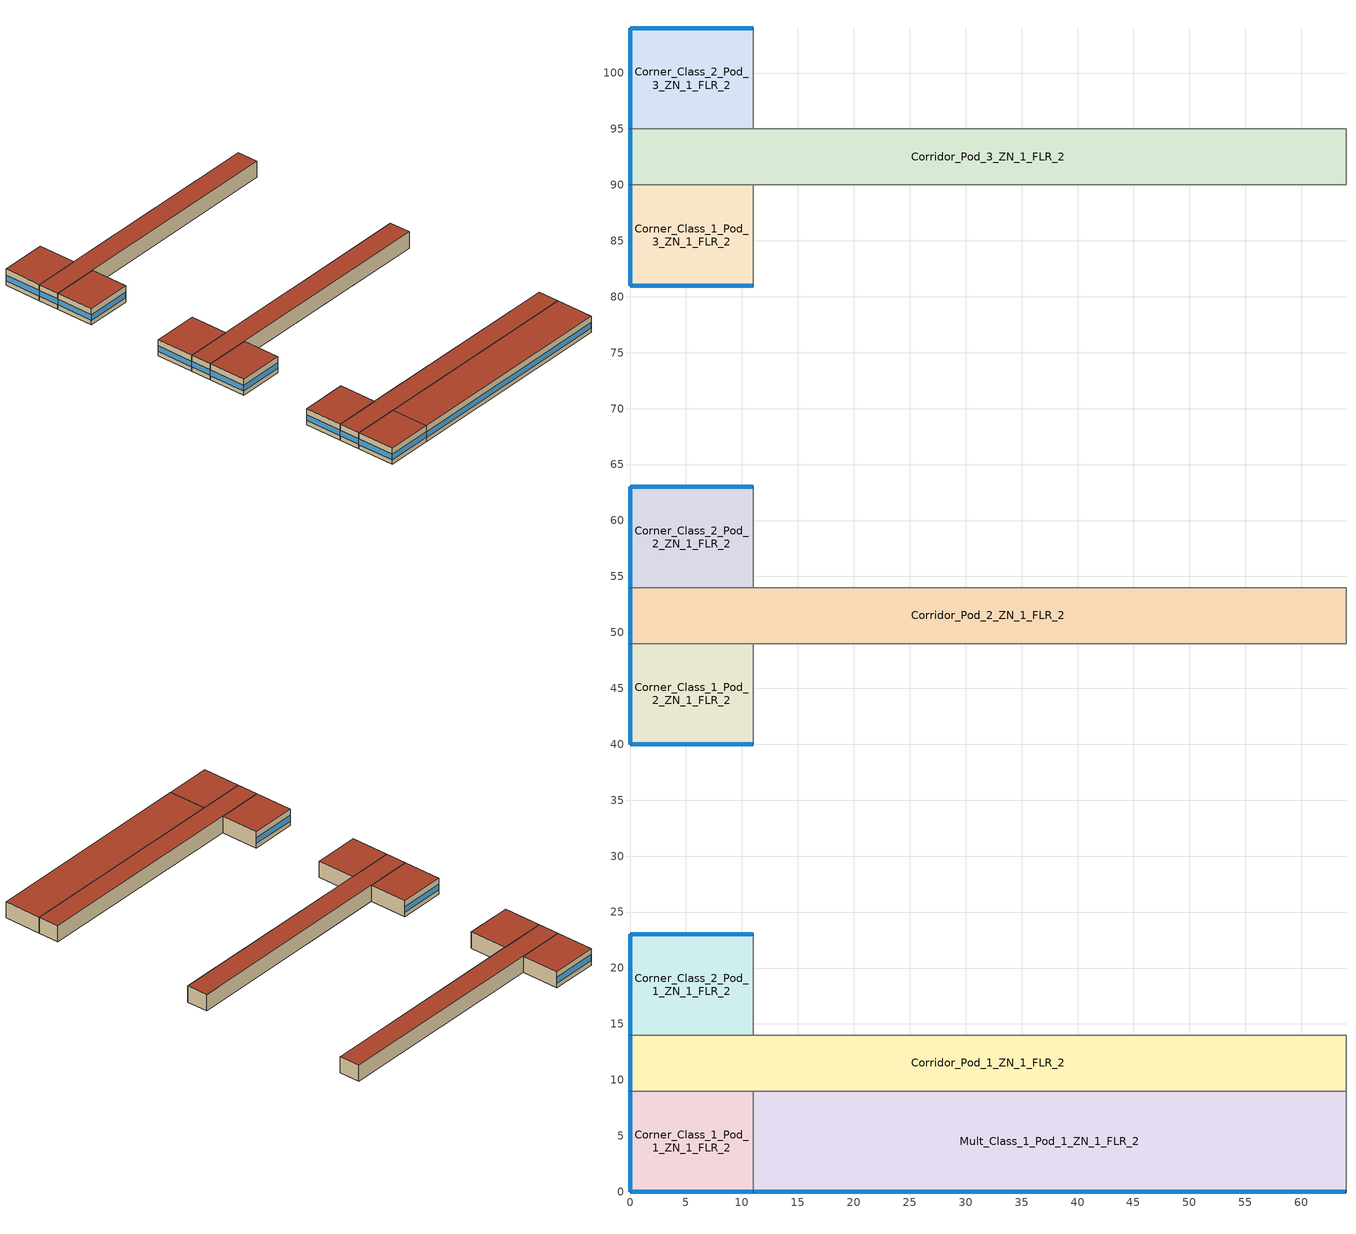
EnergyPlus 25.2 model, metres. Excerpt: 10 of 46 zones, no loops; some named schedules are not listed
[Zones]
Corner_Class_1_Pod_1_ZN_1_FLR_2
 floor to Corner_Class_1_Pod_1_ZN_1_FLR_1 (int_slab_floor): 0,9 11,9 11,0 0,0 z4
 wall outside (nonres_ext_wall_top): 0,9 0,0 11,0 z4:8
 wall to Mult_Class_1_Pod_1_ZN_1_FLR_2 (int_wall): 11,0 11,9 z4:8
 wall to Corridor_Pod_1_ZN_1_FLR_2 (int_wall): 11,9 0,9 z4:8
 window (NonresWindow_U_0.369_SHGC_0.357): 0.05,0 10.95,0 z5.1:6.51; 0,8.95 0,0.05 z5.1:6.52
 roof outside (nonres_roof): 0,0 11,0 11,9 0,9 z8
Mult_Class_1_Pod_1_ZN_1_FLR_2
 floor to Mult_Class_1_Pod_1_ZN_1_FLR_1 (int_slab_floor): 11,9 64,9 64,0 11,0 z4
 wall outside (nonres_ext_wall_top): 11,0 64,0 z4:8
 wall to Lobby_ZN_1_FLR_2 (int_wall): 64,0 64,9 z4:8
 wall to Corridor_Pod_1_ZN_1_FLR_2 (int_wall): 64,9 11,9 z4:8
 window (NonresWindow_U_0.369_SHGC_0.357): 11.05,0 63.95,0 z5.1:6.5
 roof outside (nonres_roof): 11,0 64,0 64,9 11,9 z8
Corridor_Pod_1_ZN_1_FLR_2
 floor to Corridor_Pod_1_ZN_1_FLR_1 (int_slab_floor): 0,14 64,14 64,9 0,9 z4
 wall outside (nonres_ext_wall_top): 0,14 0,9 z4:8
 wall to Lobby_ZN_1_FLR_2 (int_wall): 64,9 64,14 z4:8
 wall to Mult_Class_2_Pod_1_ZN_1_FLR_2 (int_wall): 64,14 11,14 z4:8
 wall to Corner_Class_2_Pod_1_ZN_1_FLR_2 (int_wall): 11,14 0,14 z4:8
 window (NonresWindow_U_0.369_SHGC_0.357): 0,13.95 0,9.05 z5.1:6.53
 roof outside (nonres_roof): 0,9 64,9 64,14 0,14 z8
Corner_Class_2_Pod_1_ZN_1_FLR_2
 floor to Corner_Class_2_Pod_1_ZN_1_FLR_1 (int_slab_floor): 0,23 11,23 11,14 0,14 z4
 wall outside (nonres_ext_wall_top): 11,23 0,23 0,14 z4:8
 wall to Mult_Class_2_Pod_1_ZN_1_FLR_2 (int_wall): 11,14 11,23 z4:8
 window (NonresWindow_U_0.369_SHGC_0.357): 10.95,23 0.05,23 z5.1:6.51; 0,22.95 0,14.05 z5.1:6.52
 roof outside (nonres_roof): 0,14 11,14 11,23 0,23 z8
Corner_Class_1_Pod_2_ZN_1_FLR_2
 floor to Corner_Class_1_Pod_2_ZN_1_FLR_1 (int_slab_floor): 0,49 11,49 11,40 0,40 z4
 wall outside (nonres_ext_wall_top): 0,49 0,40 11,40 z4:8
 wall to Mult_Class_1_Pod_2_ZN_1_FLR_2 (int_wall): 11,40 11,49 z4:8
 wall to Corridor_Pod_2_ZN_1_FLR_2 (int_wall): 11,49 0,49 z4:8
 window (NonresWindow_U_0.369_SHGC_0.357): 0.05,40 10.95,40 z5.1:6.51; 0,48.95 0,40.05 z5.1:6.52
 roof outside (nonres_roof): 0,40 11,40 11,49 0,49 z8
Corridor_Pod_2_ZN_1_FLR_2
 floor to Corridor_Pod_2_ZN_1_FLR_1 (int_slab_floor): 0,54 64,54 64,49 0,49 z4
 wall outside (nonres_ext_wall_top): 0,54 0,49 z4:8
 wall to Mult_Class_1_Pod_2_ZN_1_FLR_2 (int_wall): 11,49 64,49 z4:8
 wall to Main_Corridor_ZN_1_FLR_2 (int_wall): 64,49 64,54 z4:8
 wall to Mult_Class_2_Pod_2_ZN_1_FLR_2 (int_wall): 64,54 11,54 z4:8
 wall to Corner_Class_2_Pod_2_ZN_1_FLR_2 (int_wall): 11,54 0,54 z4:8
 window (NonresWindow_U_0.369_SHGC_0.357): 0,53.95 0,49.05 z5.1:6.53
 roof outside (nonres_roof): 0,49 64,49 64,54 0,54 z8
Corner_Class_2_Pod_2_ZN_1_FLR_2
 floor to Corner_Class_2_Pod_2_ZN_1_FLR_1 (int_slab_floor): 0,63 11,63 11,54 0,54 z4
 wall outside (nonres_ext_wall_top): 11,63 0,63 0,54 z4:8
 wall to Mult_Class_2_Pod_2_ZN_1_FLR_2 (int_wall): 11,54 11,63 z4:8
 window (NonresWindow_U_0.369_SHGC_0.357): 10.95,63 0.05,63 z5.1:6.51; 0,62.95 0,54.05 z5.1:6.52
 roof outside (nonres_roof): 0,54 11,54 11,63 0,63 z8
Corner_Class_1_Pod_3_ZN_1_FLR_2
 floor to Corner_Class_1_Pod_3_ZN_1_FLR_1 (int_slab_floor): 0,90 11,90 11,81 0,81 z4
 wall outside (nonres_ext_wall_top): 0,90 0,81 11,81 z4:8
 wall to Mult_Class_1_Pod_3_ZN_1_FLR_2 (int_wall): 11,81 11,90 z4:8
 wall to Corridor_Pod_3_ZN_1_FLR_2 (int_wall): 11,90 0,90 z4:8
 window (NonresWindow_U_0.369_SHGC_0.357): 0.05,81 10.95,81 z5.1:6.51; 0,89.95 0,81.05 z5.1:6.52
 roof outside (nonres_roof): 0,81 11,81 11,90 0,90 z8
Corridor_Pod_3_ZN_1_FLR_2
 floor to Corridor_Pod_3_ZN_1_FLR_1 (int_slab_floor): 0,95 64,95 64,90 0,90 z4
 wall outside (nonres_ext_wall_top): 0,95 0,90 z4:8
 wall to Mult_Class_1_Pod_3_ZN_1_FLR_2 (int_wall): 11,90 64,90 z4:8
 wall to Bathrooms_ZN_1_FLR_2 (int_wall): 64,90 64,95 z4:8
 wall to Mult_Class_2_Pod_3_ZN_1_FLR_2 (int_wall): 64,95 11,95 z4:8
 wall to Corner_Class_2_Pod_3_ZN_1_FLR_2 (int_wall): 11,95 0,95 z4:8
 window (NonresWindow_U_0.369_SHGC_0.357): 0,94.95 0,90.05 z5.1:6.53
 roof outside (nonres_roof): 0,90 64,90 64,95 0,95 z8
Corner_Class_2_Pod_3_ZN_1_FLR_2
 floor to Corner_Class_2_Pod_3_ZN_1_FLR_1 (int_slab_floor): 0,104 11,104 11,95 0,95 z4
 wall outside (nonres_ext_wall_top): 11,104 0,104 0,95 z4:8
 wall to Mult_Class_2_Pod_3_ZN_1_FLR_2 (int_wall): 11,95 11,104 z4:8
 window (NonresWindow_U_0.369_SHGC_0.357): 10.95,104 0.05,104 z5.1:6.51; 0,103.95 0,95.05 z5.1:6.52
 roof outside (nonres_roof): 0,95 11,95 11,104 0,104 z8
[Building]
SchoolSecondary: North Axis {deg}=0; Terrain=City; Loads Convergence Tolerance Value {W}=0.04; Temperature Convergence Tolerance Value {deltaC}=0.2; Solar Distribution=FullInteriorAndExterior; Maximum Number of Warmup Days=50; Minimum Number of Warmup Days=6
[Site:Location]
Site:Location=Albuquerque.Intl.Sunport_NM_USA WMO=723650; Latitude {N+ S-}=35.04; Longitude {W- E+}=-106.62; Time Zone Relative to GMT {GMT+/-}=-7; Elevation {m}=1620
[SizingPeriod:DesignDay] Day of Month=21; Dry-Bulb Temperature Range Modifier Type=DefaultMultipliers; Humidity Condition Type=Wetbulb; Barometric Pressure {Pa}=83318; Rain {Yes/No}=No; Snow on ground {Yes/No}=No; Daylight Savings Time Indicator=No
Name | Month | Day Type | Maximum Dry-Bulb Temperature {C} | Daily Dry-Bulb Temperature Range {C} | Wetbulb at Maximum Dry-Bulb {C} | Wind Speed {m/s} design conditions vs. traditional 6.71 m/s (15 mph) | Wind Direction {Degrees; N=0, S=180} | Solar Model Indicator | Clearness {0.0 to 1.1} | Wind Speed {m/s} design conditions vs. traditional 3.35 m/s (7mph) | ASHRAE Clear Sky Optical Depth for Beam Irradiance (taub) | ASHRAE Clear Sky Optical Depth for Diffuse Irradiance (taud)
Albuquerque.Intl.Sunport_NM_USA Ann Htg 99.6% Condns DB | 12 | WinterDesignDay | -7.9 | 0 | -7.9 | 3.2 | 0 | ASHRAEClearSky | 0
Albuquerque.Intl.Sunport_NM_USA Ann Clg .4% Condns DB=>MWB | 7 | SummerDesignDay | 35.1 | 13.5 | 15.7 |  | 220 | ASHRAETau |  | 4.4 | 0.463 | 1.887
[Site:WaterMainsTemperature]
Calculation Method=CORRELATION; Annual average outdoor air temperature {C}=13.6333; Maximum difference in monthly average outdoor air temperatures {C}=23.5
[Site:GroundTemperature:FCfactorMethod]
January Ground Temperature {C}=13.7; February Ground Temperature {C}=7; March Ground Temperature {C}=2.1; April Ground Temperature {C}=2.6; May Ground Temperature {C}=4.3; June Ground Temperature {C}=8.8; July Ground Temperature {C}=13.9; August Ground Temperature {C}=17.8; September Ground Temperature {C}=23.2; October Ground Temperature {C}=25.6; November Ground Temperature {C}=24.1; December Ground Temperature {C}=20.5
[Material:NoMass]
CP02 CARPET PAD: VeryRough, 0.21648, 0.9, 0.7, 0.8
Nonres_Roof_Insulation: MediumSmooth, 5.30668, 0.9, 0.7, 0.7
Nonres_Exterior_Wall_Insulation_top: MediumSmooth, 1.20595, 0.9, 0.7, 0.7
[Construction]
InteriorFurnishings: Std Wood 6inch
int_wall: G01 13mm gypsum board, G01 13mm gypsum board
int_slab_floor: 100mm Normalweight concrete floor, CP02 CARPET PAD
nonres_roof: F13 Built-up roofing, Nonres_Roof_Insulation, F08 Metal surface
nonres_ext_wall_top: F07 25mm stucco, G01 16mm gypsum board, Nonres_Exterior_Wall_Insulation_top, G01 16mm gypsum board
NonresWindow_U_0.369_SHGC_0.357: Nonres Window Glazing Layer
[Material]
Name | Roughness | Thickness {m} | Conductivity {W/m-K} | Density {kg/m3} | Specific Heat {J/kg-K} | Thermal Absorptance | Solar Absorptance | Visible Absorptance | Absorptance:Thermal | Absorptance:Solar | Absorptance:Visible
Std Wood 6inch | MediumSmooth | 0.15 | 0.12 | 540 | 1210 | 0.9 | 0.7 | 0.7
F07 25mm stucco | Smooth | 0.0254 | 0.72 | 1856 | 840 | 0.9 | 0.7 | 0.7
F08 Metal surface | Smooth | 0.0008 | 45.28 | 7824 | 500
F13 Built-up roofing | Rough | 0.0095 | 0.16 | 1120 | 1460 |  |  |  | 0.9 | 0.77
G01 13mm gypsum board | Smooth | 0.0127 | 0.16 | 800 | 1090 |  |  |  | 0.9 | 0.7 | 0.5
G01 16mm gypsum board | MediumSmooth | 0.0159 | 0.16 | 800 | 1090
100mm Normalweight concrete floor | MediumRough | 0.1016 | 2.31 | 2322 | 832
[WindowMaterial:SimpleGlazingSystem]
Nonres Window Glazing Layer: U-Factor {W/m2-K}=2.09528; Solar Heat Gain Coefficient=0.357; Visible Transmittance=0.3927
[Zone] Type=1; Multiplier=1; Ceiling Height {m}=4; Floor Area {m2}=autocalculate; Part of Total Floor Area=Yes
Name | Volume {m3}
Corner_Class_1_Pod_1_ZN_1_FLR_2; Corner_Class_2_Pod_1_ZN_1_FLR_2; Corner_Class_1_Pod_2_ZN_1_FLR_2; Corner_Class_2_Pod_2_ZN_1_FLR_2; Corner_Class_1_Pod_3_ZN_1_FLR_2; Corner_Class_2_Pod_3_ZN_1_FLR_2 | 396
Mult_Class_1_Pod_1_ZN_1_FLR_2 | 1908
Corridor_Pod_1_ZN_1_FLR_2; Corridor_Pod_2_ZN_1_FLR_2; Corridor_Pod_3_ZN_1_FLR_2 | 1280
[InternalMass] Construction=InteriorFurnishings
Name | Zone or ZoneList | Surface Area {m2}
Corner_Class_1_Pod_1_ZN_1_FLR_2_InternalMass_1 | Corner_Class_1_Pod_1_ZN_1_FLR_2 | 198
Mult_Class_1_Pod_1_ZN_1_FLR_2_InternalMass_1 | Mult_Class_1_Pod_1_ZN_1_FLR_2 | 954
Corridor_Pod_1_ZN_1_FLR_2_InternalMass_1 | Corridor_Pod_1_ZN_1_FLR_2 | 640
Corner_Class_2_Pod_1_ZN_1_FLR_2_InternalMass_1 | Corner_Class_2_Pod_1_ZN_1_FLR_2 | 198
Corner_Class_1_Pod_2_ZN_1_FLR_2_InternalMass_1 | Corner_Class_1_Pod_2_ZN_1_FLR_2 | 198
Corridor_Pod_2_ZN_1_FLR_2_InternalMass_1 | Corridor_Pod_2_ZN_1_FLR_2 | 640
Corner_Class_2_Pod_2_ZN_1_FLR_2_InternalMass_1 | Corner_Class_2_Pod_2_ZN_1_FLR_2 | 198
Corner_Class_1_Pod_3_ZN_1_FLR_2_InternalMass_1 | Corner_Class_1_Pod_3_ZN_1_FLR_2 | 198
Corridor_Pod_3_ZN_1_FLR_2_InternalMass_1 | Corridor_Pod_3_ZN_1_FLR_2 | 640
Corner_Class_2_Pod_3_ZN_1_FLR_2_InternalMass_1 | Corner_Class_2_Pod_3_ZN_1_FLR_2 | 198
[People] Number of People Schedule=BLDG_OCC_SCH; Fraction Radiant=0.3; Sensible Heat Fraction=AUTOCALCULATE; Activity Level Schedule=ACTIVITY_SCH; Enable ASHRAE 55 Comfort Warnings=No; Mean Radiant Temperature Calculation Type=EnclosureAveraged; Work Efficiency Schedule=WORK_EFF_SCH; Clothing Insulation Calculation Method=ClothingInsulationSchedule; Clothing Insulation Schedule=CLOTHING_SCH; Air Velocity Schedule=AIR_VELO_SCH; Thermal Comfort Model 1 Type=FANGER
Name | Zone or ZoneList or Space or SpaceList | Number of People Calculation Method | Floor Area per Person {m2/person} | Number of People
Corner_Class_1_Pod_1_ZN_1_FLR_2 | Corner_Class_1_Pod_1_ZN_1_FLR_2 | Area/Person | 2.654
Mult_Class_1_Pod_1_ZN_1_FLR_2 | Mult_Class_1_Pod_1_ZN_1_FLR_2 | Area/Person | 2.654
Corridor_Pod_1_ZN_1_FLR_2 | Corridor_Pod_1_ZN_1_FLR_2 | People |  | 17.224
Corner_Class_2_Pod_1_ZN_1_FLR_2 | Corner_Class_2_Pod_1_ZN_1_FLR_2 | Area/Person | 2.654
Corner_Class_1_Pod_2_ZN_1_FLR_2 | Corner_Class_1_Pod_2_ZN_1_FLR_2 | Area/Person | 2.654
Corridor_Pod_2_ZN_1_FLR_2 | Corridor_Pod_2_ZN_1_FLR_2 | People |  | 17.224
Corner_Class_2_Pod_2_ZN_1_FLR_2 | Corner_Class_2_Pod_2_ZN_1_FLR_2 | Area/Person | 2.654
Corner_Class_1_Pod_3_ZN_1_FLR_2 | Corner_Class_1_Pod_3_ZN_1_FLR_2 | Area/Person | 2.654
Corridor_Pod_3_ZN_1_FLR_2 | Corridor_Pod_3_ZN_1_FLR_2 | People |  | 17.224
Corner_Class_2_Pod_3_ZN_1_FLR_2 | Corner_Class_2_Pod_3_ZN_1_FLR_2 | Area/Person | 2.654
[Lights] Design Level Calculation Method=Watts/Area; Return Air Fraction=0; Fraction Radiant=0.37; Fraction Visible=0.2; Fraction Replaceable=1; Return Air Fraction Calculated from Plenum Temperature=No
Name | Zone or ZoneList or Space or SpaceList | Schedule | Watts per Zone Floor Area {W/m2}
Corner_Class_1_Pod_1_ZN_1_FLR_2_Lights | Corner_Class_1_Pod_1_ZN_1_FLR_2 | ltg_sch_classroom | 7.42257
Mult_Class_1_Pod_1_ZN_1_FLR_2_Lights | Mult_Class_1_Pod_1_ZN_1_FLR_2 | ltg_sch_classroom | 7.42257
Corridor_Pod_1_ZN_1_FLR_2_Lights | Corridor_Pod_1_ZN_1_FLR_2 | ltg_sch_corridor | 4.299174
Corner_Class_2_Pod_1_ZN_1_FLR_2_Lights | Corner_Class_2_Pod_1_ZN_1_FLR_2 | ltg_sch_classroom | 7.42257
Corner_Class_1_Pod_2_ZN_1_FLR_2_Lights | Corner_Class_1_Pod_2_ZN_1_FLR_2 | ltg_sch_classroom | 7.42257
Corridor_Pod_2_ZN_1_FLR_2_Lights | Corridor_Pod_2_ZN_1_FLR_2 | ltg_sch_corridor | 4.299174
Corner_Class_2_Pod_2_ZN_1_FLR_2_Lights | Corner_Class_2_Pod_2_ZN_1_FLR_2 | ltg_sch_classroom | 7.42257
Corner_Class_1_Pod_3_ZN_1_FLR_2_Lights | Corner_Class_1_Pod_3_ZN_1_FLR_2 | ltg_sch_classroom | 7.42257
Corridor_Pod_3_ZN_1_FLR_2_Lights | Corridor_Pod_3_ZN_1_FLR_2 | ltg_sch_corridor | 4.299174
Corner_Class_2_Pod_3_ZN_1_FLR_2_Lights | Corner_Class_2_Pod_3_ZN_1_FLR_2 | ltg_sch_classroom | 7.42257
[ElectricEquipment] Schedule=BLDG_EQUIP_SCH; Design Level Calculation Method=EquipmentLevel; Fraction Latent=0; Fraction Radiant=0.5; Fraction Lost=0
Name | Zone or ZoneList or Space or SpaceList | Design Level {W}
Corner_Class_1_Pod_1_ZN_1_FLR_2_PlugMisc_Equip | Corner_Class_1_Pod_1_ZN_1_FLR_2 | 990
Mult_Class_1_Pod_1_ZN_1_FLR_2_PlugMisc_Equip | Mult_Class_1_Pod_1_ZN_1_FLR_2 | 4770
Corridor_Pod_1_ZN_1_FLR_2_PlugMisc_Equip | Corridor_Pod_1_ZN_1_FLR_2 | 1280
Corner_Class_2_Pod_1_ZN_1_FLR_2_PlugMisc_Equip | Corner_Class_2_Pod_1_ZN_1_FLR_2 | 990
Corner_Class_1_Pod_2_ZN_1_FLR_2_PlugMisc_Equip | Corner_Class_1_Pod_2_ZN_1_FLR_2 | 990
Corridor_Pod_2_ZN_1_FLR_2_PlugMisc_Equip | Corridor_Pod_2_ZN_1_FLR_2 | 1280
Corner_Class_2_Pod_2_ZN_1_FLR_2_PlugMisc_Equip | Corner_Class_2_Pod_2_ZN_1_FLR_2 | 990
Corner_Class_1_Pod_3_ZN_1_FLR_2_PlugMisc_Equip | Corner_Class_1_Pod_3_ZN_1_FLR_2 | 990
Corridor_Pod_3_ZN_1_FLR_2_PlugMisc_Equip | Corridor_Pod_3_ZN_1_FLR_2 | 1280
Corner_Class_2_Pod_3_ZN_1_FLR_2_PlugMisc_Equip | Corner_Class_2_Pod_3_ZN_1_FLR_2 | 990
[ZoneInfiltration:DesignFlowRate] Schedule=INFIL_SCH_PNNL; Design Flow Rate Calculation Method=Flow/ExteriorWallArea; Flow per Exterior Surface Area {m3/s-m2}=0.000569572; Constant Term Coefficient=0; Temperature Term Coefficient=0; Velocity Term Coefficient=0.224; Velocity Squared Term Coefficient=0
Name | Zone or ZoneList
Corner_Class_1_Pod_1_ZN_1_FLR_2_Infiltration | Corner_Class_1_Pod_1_ZN_1_FLR_2
Mult_Class_1_Pod_1_ZN_1_FLR_2_Infiltration | Mult_Class_1_Pod_1_ZN_1_FLR_2
Corridor_Pod_1_ZN_1_FLR_2_Infiltration | Corridor_Pod_1_ZN_1_FLR_2
Corner_Class_2_Pod_1_ZN_1_FLR_2_Infiltration | Corner_Class_2_Pod_1_ZN_1_FLR_2
Corner_Class_1_Pod_2_ZN_1_FLR_2_Infiltration | Corner_Class_1_Pod_2_ZN_1_FLR_2
Corridor_Pod_2_ZN_1_FLR_2_Infiltration | Corridor_Pod_2_ZN_1_FLR_2
Corner_Class_2_Pod_2_ZN_1_FLR_2_Infiltration | Corner_Class_2_Pod_2_ZN_1_FLR_2
Corner_Class_1_Pod_3_ZN_1_FLR_2_Infiltration | Corner_Class_1_Pod_3_ZN_1_FLR_2
Corridor_Pod_3_ZN_1_FLR_2_Infiltration | Corridor_Pod_3_ZN_1_FLR_2
Corner_Class_2_Pod_3_ZN_1_FLR_2_Infiltration | Corner_Class_2_Pod_3_ZN_1_FLR_2
[Exterior:Lights] Control Option=AstronomicalClock
Name | Schedule | Design Level {W}
Exterior_Lights_a | Exterior_lighting_schedule_a | 453.7
Exterior_Lights_b | Exterior_lighting_schedule_b_2016 | 2195.85
Exterior_Lights_c | Exterior_lighting_schedule_c_2016 | 2015.29
[HVACTemplate:Zone:VRF] Template VRF System Name (F2)=VRF_System_1; Rated Total Heating Capacity Sizing Ratio (F6)=1; Cooling Supply Air Flow Rate (F7)=Autosize; No Cooling Supply Air Flow Rate (F8)=Autosize; Heating Supply Air Flow Rate (F9)=Autosize; No Heating Supply Air Flow Rate (F10)=Autosize; Cooling Outdoor Air Flow Rate (F11)=Autosize; Heating Outdoor Air Flow Rate (F12)=Autosize; No Load Outdoor Air Flow Rate (F13)=Autosize; Supply Air Fan Placement (F22)=DrawThrough; Supply Fan Total Efficiency (F23)=0.7; Supply Fan Delta Pressure (F24)=300; Supply Fan Motor Efficiency (F25)=0.9; Cooling Coil Type (F26)=VariableRefrigerantFlowDX; Cooling Coil Gross Rated Total Capacity (F28)=Autosize; Cooling Coil Gross Rated Sensible Heat Ratio (F29)=Autosize; Heat Pump Heating Coil Type (F30)=VariableRefrigerantFlowDX; Heat Pump Heating Coil Gross Rated Capacity (F32)=Autosize; Zone Terminal Unit On Parasitic Electric Energy Use (F33)=30; Zone Terminal Unit Off Parasitic Electric Energy Use (F34)=20; Zone Cooling Design Supply Air Temperature Input Method (F36)=SupplyAirTemperature; Zone Cooling Design Supply Air Temperature (F37)=12.8; Zone Heating Design Supply Air Temperature Input Method (F39)=SupplyAirTemperature; Zone Heating Design Supply Air Temperature (F40)=50
Name | Template Thermostat Name (F3)
Corner_Class_1_Pod_1_ZN_1_FLR_2 | Thermostat_Corner_Class_1_Pod_1_ZN_1_FLR_2
Mult_Class_1_Pod_1_ZN_1_FLR_2 | Thermostat_Mult_Class_1_Pod_1_ZN_1_FLR_2
Corridor_Pod_1_ZN_1_FLR_2 | Thermostat_Corridor_Pod_1_ZN_1_FLR_2
Corner_Class_2_Pod_1_ZN_1_FLR_2 | Thermostat_Corner_Class_2_Pod_1_ZN_1_FLR_2
Corner_Class_1_Pod_2_ZN_1_FLR_2 | Thermostat_Corner_Class_1_Pod_2_ZN_1_FLR_2
Corridor_Pod_2_ZN_1_FLR_2 | Thermostat_Corridor_Pod_2_ZN_1_FLR_2
Corner_Class_2_Pod_2_ZN_1_FLR_2 | Thermostat_Corner_Class_2_Pod_2_ZN_1_FLR_2
Corner_Class_1_Pod_3_ZN_1_FLR_2 | Thermostat_Corner_Class_1_Pod_3_ZN_1_FLR_2
Corridor_Pod_3_ZN_1_FLR_2 | Thermostat_Corridor_Pod_3_ZN_1_FLR_2
Corner_Class_2_Pod_3_ZN_1_FLR_2 | Thermostat_Corner_Class_2_Pod_3_ZN_1_FLR_2
[Schedule:Compact]
BLDG_OCC_SCH: Through: 6/15, For: Weekdays, Until: 08:00, 0, Until: 16:00, 0.95, Until: 21:00, 0.15, Until: 24:00, 0, For: SummerDesignDay, Until: 08:00, 1e-09, Until: 16:00, 0.95, Until: 21:00, 0.15, Until: 24:00, 1e-09, For: WeekEnds WinterDesignDay Holidays AllOtherDays, Until: 24:00, 0, Through: 9/15, For: Weekdays, Until: 08:00, 0, Until: 16:00, 0.15, Until: 21:00, 0.15, Until: 24:00, 0, For: SummerDesignDay, Until: 24:00, 0.95, For: WeekEnds WinterDesignDay Holidays AllOtherDays, Until: 24:00, 0, Through: 12/31, For: Weekdays, Until: 08:00, 0, Until: 16:00, 0.95, Until: 21:00, 0.15, Until: 24:00, 0, For: SummerDesignDay, Until: 08:00, 1e-09, Until: 16:00, 0.95, Until: 21:00, 0.15, Until: 24:00, 1e-09, For: WeekEnds WinterDesignDay Holidays AllOtherDays, Until: 24:00, 0
WORK_EFF_SCH: Through: 12/31, For: AllDays, Until: 24:00, 0
AIR_VELO_SCH: Through: 12/31, For: AllDays, Until: 24:00, 0.2
CLOTHING_SCH: Through: 04/30, For: AllDays, Until: 24:00, 1.1, Through: 09/30, For: AllDays, Until: 24:00, 0.6, Through: 12/31, For: AllDays, Until: 24:00, 1.1
ACTIVITY_SCH: Through: 12/31, For: AllDays, Until: 24:00, 120
